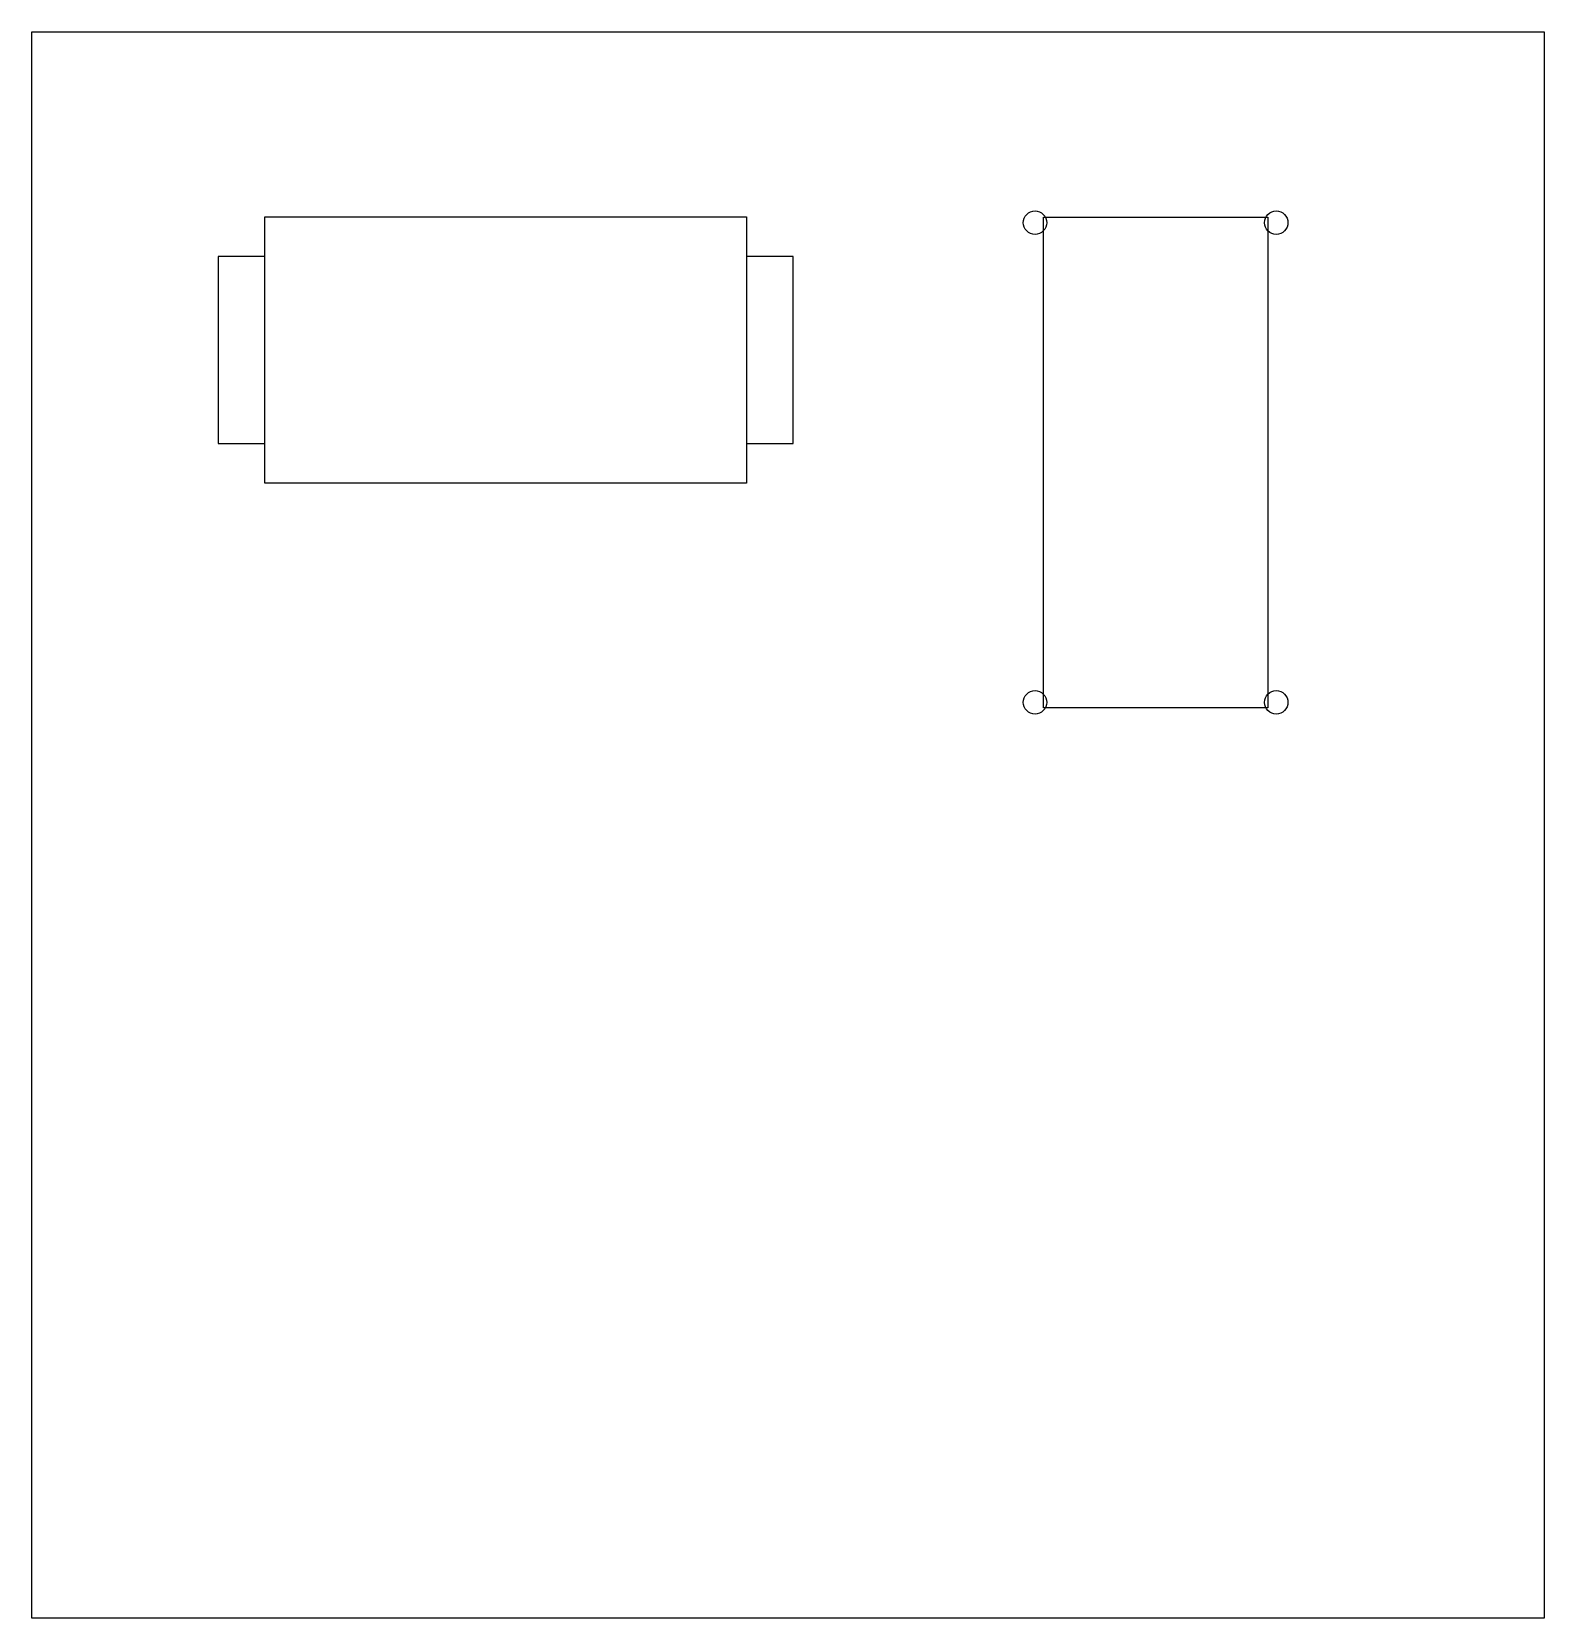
# Model space of a CAD drawing. Extents: x 1 to 324, y 0 to 340.
import ezdxf

# ---------------------------------------------------------------- set-up
doc = ezdxf.new("R2010")
doc.units = 0
doc.layers.add('Layer_1', color=7, linetype='CONTINUOUS')

msp = doc.modelspace()

# ---------------------------------------------------------------- linework, layer by layer
at = {"layer": 'Layer_1', "color": 7}
for points in [[(0.900357, 339.686231), (324.438368, 339.686231), (324.438368, 0.319541), (0.900357, 0.319541), (0.900357, 339.686231)], [(50.771112, 300.106941), (153.771112, 300.106941), (153.771112, 243.106939), (50.771112, 243.106939), (50.771112, 300.106941)], [(217.305363, 300.040986), (265.305362, 300.040986), (265.305362, 195.040984), (217.305363, 195.040984), (217.305363, 300.040986)], [(50.771112, 291.606944), (40.771106, 291.606944), (40.771106, 251.606942), (50.771112, 251.606942), (50.771112, 291.606944)], [(163.771114, 291.606944), (153.771109, 291.606944), (153.771109, 251.606942), (163.771114, 251.606942), (163.771114, 291.606944)], [(269.605365, 196.240982), (269.605365, 196.240982)]]:
    msp.add_lwpolyline(points, close=True, dxfattribs=at)
for points in [[(218.005365, 298.840988), (218.005365, 298.840988)], [(269.605365, 298.840988), (269.605365, 298.840988)], [(218.005365, 196.240982), (218.005365, 196.240982)]]:
    msp.add_lwpolyline(points, dxfattribs=at)
for points in [[(213.005365, 298.840988), (213.005365, 299.504029), (213.268757, 300.139914), (213.737598, 300.608755)], [(213.737598, 297.073221), (213.268757, 297.542062), (213.005365, 298.177947), (213.005365, 298.840988)], [(213.737598, 300.608755), (214.206439, 301.077596), (214.842324, 301.340989), (215.505366, 301.340989)], [(215.505366, 301.340989), (216.168407, 301.340989), (216.804292, 301.077596), (217.273133, 300.608755)], [(217.273133, 300.608755), (217.741974, 300.139914), (218.005366, 299.504029), (218.005365, 298.840988)], [(218.005365, 298.840988), (218.005366, 298.177947), (217.741974, 297.542062), (217.273133, 297.073221)], [(264.605366, 298.840988), (264.605366, 299.531344), (264.885188, 300.156344), (265.337598, 300.608755)], [(265.337598, 297.073221), (264.885188, 297.525633), (264.605366, 298.150632), (264.605366, 298.840988)], [(265.337598, 300.608755), (265.790009, 301.061166), (266.415009, 301.340988), (267.105364, 301.340989)], [(267.105364, 301.340989), (267.768406, 301.340989), (268.404291, 301.077597), (268.873132, 300.608756)], [(268.873132, 300.608756), (269.341973, 300.139915), (269.605365, 299.504029), (269.605365, 298.840988)], [(269.605365, 298.840988), (269.605365, 298.177947), (269.341973, 297.542062), (268.873132, 297.07322)], [(215.505366, 296.340987), (214.842324, 296.340987), (214.206439, 296.60438), (213.737598, 297.073221)], [(217.273133, 297.073221), (216.804292, 296.60438), (216.168407, 296.340987), (215.505366, 296.340987)], [(267.105364, 296.340987), (266.415009, 296.340988), (265.790009, 296.62081), (265.337598, 297.073221)], [(268.873132, 297.07322), (268.404291, 296.604379), (267.768406, 296.340987), (267.105364, 296.340987)], [(213.005365, 196.240982), (213.005365, 196.904023), (213.268757, 197.539908), (213.737598, 198.008749)], [(213.737598, 198.008749), (214.206439, 198.47759), (214.842324, 198.740982), (215.505366, 198.740982)], [(215.505366, 198.740982), (216.168407, 198.740982), (216.804292, 198.47759), (217.273133, 198.008749)], [(217.273133, 198.008749), (217.741974, 197.539908), (218.005366, 196.904023), (218.005365, 196.240982)], [(264.605366, 196.240982), (264.605366, 197.621693), (265.724653, 198.740981), (267.105364, 198.740982)], [(267.105364, 198.740982), (267.768406, 198.740982), (268.404291, 198.47759), (268.873132, 198.008749)], [(268.873132, 198.008749), (269.341973, 197.539908), (269.605365, 196.904023), (269.605365, 196.240982)], [(213.737598, 194.473214), (213.268757, 194.942055), (213.005365, 195.57794), (213.005365, 196.240982)], [(215.505366, 193.740981), (214.842324, 193.740981), (214.206439, 194.004373), (213.737598, 194.473214)], [(217.273133, 194.473214), (216.804292, 194.004373), (216.168407, 193.740981), (215.505366, 193.740981)], [(218.005365, 196.240982), (218.005366, 195.57794), (217.741974, 194.942055), (217.273133, 194.473214)], [(267.105364, 193.740981), (265.724653, 193.740982), (264.605366, 194.86027), (264.605366, 196.240982)], [(268.873132, 194.473214), (268.404291, 194.004373), (267.768406, 193.740981), (267.105364, 193.740981)], [(269.605365, 196.240982), (269.605365, 195.57794), (269.341973, 194.942055), (268.873132, 194.473214)]]:
    msp.add_open_spline(points, degree=3, dxfattribs=at)

doc.saveas('drawing.dxf')
